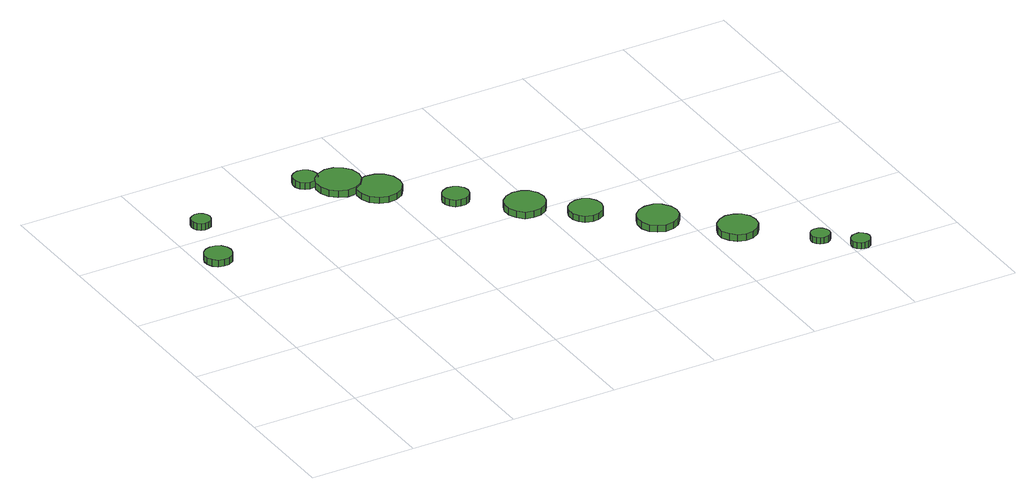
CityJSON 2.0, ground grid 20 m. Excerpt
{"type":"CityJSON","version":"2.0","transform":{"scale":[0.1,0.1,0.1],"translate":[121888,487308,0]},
"CityObjects":{
"tree1":{"type":"SolitaryVegetationObject","attributes":{"function":"something"},"geometry":[{"type":"MultiSurface","lod":"1","boundaries":[[[0,1,2,3,4,5,6,7,8,9,10,11,12,13,14]],[[15,16,17,18,19,20,21,22,23,24,25,26,27,28,29]],[[0,29,28,1]],[[1,28,27,2]],[[2,27,26,3]],[[3,26,25,4]],[[4,25,24,5]],[[5,24,23,6]],[[6,23,22,7]],[[7,22,21,8]],[[8,21,20,9]],[[9,20,19,10]],[[10,19,18,11]],[[11,18,17,12]],[[12,17,16,13]],[[13,16,15,14]],[[14,15,29,0]]]}]},
"tree2":{"type":"SolitaryVegetationObject","attributes":{"function":"something"},"geometry":[{"type":"MultiSurface","lod":"1","boundaries":[[[30,31,32,33,34,35,36,37,38,39,40,41,42,43,44]],[[45,46,47,48,49,50,51,52,53,54,55,56,57,58,59]],[[30,59,58,31]],[[31,58,57,32]],[[32,57,56,33]],[[33,56,55,34]],[[34,55,54,35]],[[35,54,53,36]],[[36,53,52,37]],[[37,52,51,38]],[[38,51,50,39]],[[39,50,49,40]],[[40,49,48,41]],[[41,48,47,42]],[[42,47,46,43]],[[43,46,45,44]],[[44,45,59,30]]]}]},
"tree3":{"type":"SolitaryVegetationObject","attributes":{"function":"something"},"geometry":[{"type":"MultiSurface","lod":"1","boundaries":[[[60,61,62,63,64,65,66,67,68,69,70,71,72,73,74]],[[75,76,77,78,79,80,81,82,83,84,85,86,87,88,89]],[[60,89,88,61]],[[61,88,87,62]],[[62,87,86,63]],[[63,86,85,64]],[[64,85,84,65]],[[65,84,83,66]],[[66,83,82,67]],[[67,82,81,68]],[[68,81,80,69]],[[69,80,79,70]],[[70,79,78,71]],[[71,78,77,72]],[[72,77,76,73]],[[73,76,75,74]],[[74,75,89,60]]]}]},
"tree4":{"type":"SolitaryVegetationObject","attributes":{"function":"something"},"geometry":[{"type":"MultiSurface","lod":"1","boundaries":[[[90,91,92,93,94,95,96,97,98,99,100,101,102,103,104]],[[105,106,107,108,109,110,111,112,113,114,115,116,117,118,119]],[[90,119,118,91]],[[91,118,117,92]],[[92,117,116,93]],[[93,116,115,94]],[[94,115,114,95]],[[95,114,113,96]],[[96,113,112,97]],[[97,112,111,98]],[[98,111,110,99]],[[99,110,109,100]],[[100,109,108,101]],[[101,108,107,102]],[[102,107,106,103]],[[103,106,105,104]],[[104,105,119,90]]]}]},
"tree5":{"type":"SolitaryVegetationObject","attributes":{"function":"something"},"geometry":[{"type":"MultiSurface","lod":"1","boundaries":[[[120,121,122,123,124,125,126,127,128,129,130,131,132,133,134]],[[135,136,137,138,139,140,141,142,143,144,145,146,147,148,149]],[[120,149,148,121]],[[121,148,147,122]],[[122,147,146,123]],[[123,146,145,124]],[[124,145,144,125]],[[125,144,143,126]],[[126,143,142,127]],[[127,142,141,128]],[[128,141,140,129]],[[129,140,139,130]],[[130,139,138,131]],[[131,138,137,132]],[[132,137,136,133]],[[133,136,135,134]],[[134,135,149,120]]]}]},
"tree6":{"type":"SolitaryVegetationObject","attributes":{"function":"something"},"geometry":[{"type":"MultiSurface","lod":"1","boundaries":[[[150,151,152,153,154,155,156,157,158,159,160,161,162,163,164]],[[165,166,167,168,169,170,171,172,173,174,175,176,177,178,179]],[[150,179,178,151]],[[151,178,177,152]],[[152,177,176,153]],[[153,176,175,154]],[[154,175,174,155]],[[155,174,173,156]],[[156,173,172,157]],[[157,172,171,158]],[[158,171,170,159]],[[159,170,169,160]],[[160,169,168,161]],[[161,168,167,162]],[[162,167,166,163]],[[163,166,165,164]],[[164,165,179,150]]]}]},
"tree7":{"type":"SolitaryVegetationObject","attributes":{"function":"something"},"geometry":[{"type":"MultiSurface","lod":"1","boundaries":[[[180,181,182,183,184,185,186,187,188,189,190,191,192,193,194]],[[195,196,197,198,199,200,201,202,203,204,205,206,207,208,209]],[[180,209,208,181]],[[181,208,207,182]],[[182,207,206,183]],[[183,206,205,184]],[[184,205,204,185]],[[185,204,203,186]],[[186,203,202,187]],[[187,202,201,188]],[[188,201,200,189]],[[189,200,199,190]],[[190,199,198,191]],[[191,198,197,192]],[[192,197,196,193]],[[193,196,195,194]],[[194,195,209,180]]]}]},
"tree8":{"type":"SolitaryVegetationObject","attributes":{"function":"something"},"geometry":[{"type":"MultiSurface","lod":"1","boundaries":[[[210,211,212,213,214,215,216,217,218,219,220,221,222,223,224]],[[225,226,227,228,229,230,231,232,233,234,235,236,237,238,239]],[[210,239,238,211]],[[211,238,237,212]],[[212,237,236,213]],[[213,236,235,214]],[[214,235,234,215]],[[215,234,233,216]],[[216,233,232,217]],[[217,232,231,218]],[[218,231,230,219]],[[219,230,229,220]],[[220,229,228,221]],[[221,228,227,222]],[[222,227,226,223]],[[223,226,225,224]],[[224,225,239,210]]]}]},
"tree9":{"type":"SolitaryVegetationObject","attributes":{"function":"something"},"geometry":[{"type":"MultiSurface","lod":"1","boundaries":[[[240,241,242,243,244,245,246,247,248,249,250,251,252,253,254]],[[255,256,257,258,259,260,261,262,263,264,265,266,267,268,269]],[[240,269,268,241]],[[241,268,267,242]],[[242,267,266,243]],[[243,266,265,244]],[[244,265,264,245]],[[245,264,263,246]],[[246,263,262,247]],[[247,262,261,248]],[[248,261,260,249]],[[249,260,259,250]],[[250,259,258,251]],[[251,258,257,252]],[[252,257,256,253]],[[253,256,255,254]],[[254,255,269,240]]]}]},
"tree10":{"type":"SolitaryVegetationObject","attributes":{"function":"something"},"geometry":[{"type":"MultiSurface","lod":"1","boundaries":[[[270,271,272,273,274,275,276,277,278,279,280,281,282,283,284]],[[285,286,287,288,289,290,291,292,293,294,295,296,297,298,299]],[[270,299,298,271]],[[271,298,297,272]],[[272,297,296,273]],[[273,296,295,274]],[[274,295,294,275]],[[275,294,293,276]],[[276,293,292,277]],[[277,292,291,278]],[[278,291,290,279]],[[279,290,289,280]],[[280,289,288,281]],[[281,288,287,282]],[[282,287,286,283]],[[283,286,285,284]],[[284,285,299,270]]]}]},
"tree11":{"type":"SolitaryVegetationObject","attributes":{"function":"something"},"geometry":[{"type":"MultiSurface","lod":"1","boundaries":[[[300,301,302,303,304,305,306,307,308,309,310,311,312,313,314]],[[315,316,317,318,319,320,321,322,323,324,325,326,327,328,329]],[[300,329,328,301]],[[301,328,327,302]],[[302,327,326,303]],[[303,326,325,304]],[[304,325,324,305]],[[305,324,323,306]],[[306,323,322,307]],[[307,322,321,308]],[[308,321,320,309]],[[309,320,319,310]],[[310,319,318,311]],[[311,318,317,312]],[[312,317,316,313]],[[313,316,315,314]],[[314,315,329,300]]]}]},
"tree12":{"type":"SolitaryVegetationObject","attributes":{"function":"something"},"geometry":[{"type":"MultiSurface","lod":"1","boundaries":[[[330,331,332,333,334,335,336,337,338,339,340,341,342,343,344]],[[345,346,347,348,349,350,351,352,353,354,355,356,357,358,359]],[[330,359,358,331]],[[331,358,357,332]],[[332,357,356,333]],[[333,356,355,334]],[[334,355,354,335]],[[335,354,353,336]],[[336,353,352,337]],[[337,352,351,338]],[[338,351,350,339]],[[339,350,349,340]],[[340,349,348,341]],[[341,348,347,342]],[[342,347,346,343]],[[343,346,345,344]],[[344,345,359,330]]]}]}
},
"vertices":[
[58,523,20],[56,533,20],[50,542,20],[40,547,20],[30,548,20],[20,545,20],[12,538,20],[8,528,20],[8,518,20],[12,508,20],[20,501,20],[30,498,20],[40,499,20],[50,504,20],[56,513,20],[56,513,7],[50,504,7],[40,499,7],[30,498,7],[20,501,7],[12,508,7],[8,518,7],[8,528,7],[12,538,7],[20,545,7],[30,548,7],[40,547,7],[50,542,7],[56,533,7],[58,523,7],
[84,640,20],[82,647,20],[78,653,20],[72,657,20],[64,658,20],[57,655,20],[51,650,20],[48,643,20],[48,636,20],[51,629,20],[57,624,20],[64,622,20],[72,623,20],[78,626,20],[82,632,20],[82,632,7],[78,626,7],[72,623,7],[64,622,7],[57,624,7],[51,629,7],[48,636,7],[48,643,7],[51,650,7],[57,655,7],[64,658,7],[72,657,7],[78,653,7],[82,647,7],[84,640,7],
[319,679,17],[317,689,17],[312,696,17],[304,701,17],[294,702,17],[285,699,17],[278,693,17],[274,684,17],[274,675,17],[278,666,17],[285,659,17],[294,657,17],[304,658,17],[312,662,17],[317,670,17],[317,670,4],[312,662,4],[304,658,4],[294,657,4],[285,659,4],[278,666,4],[274,675,4],[274,684,4],[278,693,4],[285,699,4],[294,702,4],[304,701,4],[312,696,4],[317,689,4],[319,679,4],
[380,639,19],[376,656,19],[366,669,19],[352,678,19],[335,680,19],[319,674,19],[306,663,19],[299,647,19],[299,631,19],[306,615,19],[319,604,19],[335,598,19],[352,600,19],[366,609,19],[376,622,19],[376,622,6],[366,609,6],[352,600,6],[335,598,6],[319,604,6],[306,615,6],[299,631,6],[299,647,6],[306,663,6],[319,674,6],[335,680,6],[352,678,6],[366,669,6],[376,656,6],[380,639,6],
[431,587,17],[428,604,17],[418,618,17],[403,626,17],[386,628,17],[370,623,17],[357,611,17],[351,596,17],[351,579,17],[357,564,17],[370,552,17],[386,547,17],[403,549,17],[418,557,17],[428,571,17],[428,571,5],[418,557,5],[403,549,5],[386,547,5],[370,552,5],[357,564,5],[351,579,5],[351,596,5],[357,611,5],[370,623,5],[386,628,5],[403,626,5],[418,618,5],[428,604,5],[431,587,5],
[516,499,17],[514,509,17],[508,517,17],[499,522,17],[489,523,17],[479,520,17],[472,513,17],[468,504,17],[468,494,17],[472,485,17],[479,478,17],[489,475,17],[499,476,17],[508,481,17],[514,489,17],[514,489,4],[508,481,4],[499,476,4],[489,475,4],[479,478,4],[472,485,4],[468,494,4],[468,504,4],[472,513,4],[479,520,4],[489,523,4],[499,522,4],[508,517,4],[514,509,4],[516,499,4],
[617,414,18],[614,429,18],[605,442,18],[592,449,18],[576,451,18],[561,446,18],[550,436,18],[543,422,18],[543,406,18],[550,392,18],[561,381,18],[576,377,18],[592,378,18],[605,386,18],[614,399,18],[614,399,5],[605,386,5],[592,378,5],[576,377,5],[561,381,5],[550,392,5],[543,406,5],[543,422,5],[550,436,5],[561,446,5],[576,451,5],[592,449,5],[605,442,5],[614,429,5],[617,414,5],
[693,346,16],[690,359,16],[683,369,16],[671,376,16],[659,377,16],[646,373,16],[637,365,16],[632,353,16],[632,340,16],[637,328,16],[646,320,16],[659,316,16],[671,317,16],[683,323,16],[690,334,16],[690,334,4],[683,323,4],[671,317,4],[659,316,4],[646,320,4],[637,328,4],[632,340,4],[632,353,4],[637,365,4],[646,373,4],[659,377,4],[671,376,4],[683,369,4],[690,359,4],[693,346,4],
[793,260,17],[790,275,17],[780,288,17],[767,296,17],[751,297,17],[737,293,17],[725,282,17],[719,268,17],[719,252,17],[725,238,17],[737,228,17],[751,223,17],[767,225,17],[780,232,17],[790,245,17],[790,245,4],[780,232,4],[767,225,4],[751,223,4],[737,228,4],[725,238,4],[719,252,4],[719,268,4],[725,282,4],[737,293,4],[751,297,4],[767,296,4],[780,288,4],[790,275,4],[793,260,4],
[895,165,16],[892,180,16],[883,192,16],[870,199,16],[855,201,16],[841,196,16],[830,186,16],[823,172,16],[823,157,16],[830,144,16],[841,133,16],[855,129,16],[870,130,16],[883,138,16],[892,150,16],[892,150,3],[883,138,3],[870,130,3],[855,129,3],[841,133,3],[830,144,3],[823,157,3],[823,172,3],[830,186,3],[841,196,3],[855,201,3],[870,199,3],[883,192,3],[892,180,3],[895,165,3],
[985,67,16],[983,74,16],[979,80,16],[973,84,16],[965,85,16],[958,83,16],[953,78,16],[950,71,16],[950,64,16],[953,57,16],[958,52,16],[965,50,16],[973,51,16],[979,54,16],[983,60,16],[983,60,4],[979,54,4],[973,51,4],[965,50,4],[958,52,4],[953,57,4],[950,64,4],[950,71,4],[953,78,4],[958,83,4],[965,85,4],[973,84,4],[979,80,4],[983,74,4],[985,67,4],
[1037,18,16],[1035,25,16],[1031,31,16],[1025,35,16],[1017,35,16],[1011,33,16],[1005,28,16],[1002,22,16],[1002,14,16],[1005,8,16],[1011,3,16],[1017,1,16],[1025,1,16],[1031,5,16],[1035,11,16],[1035,11,4],[1031,5,4],[1025,1,4],[1017,1,4],[1011,3,4],[1005,8,4],[1002,14,4],[1002,22,4],[1005,28,4],[1011,33,4],[1017,35,4],[1025,35,4],[1031,31,4],[1035,25,4],[1037,18,4]
]}
